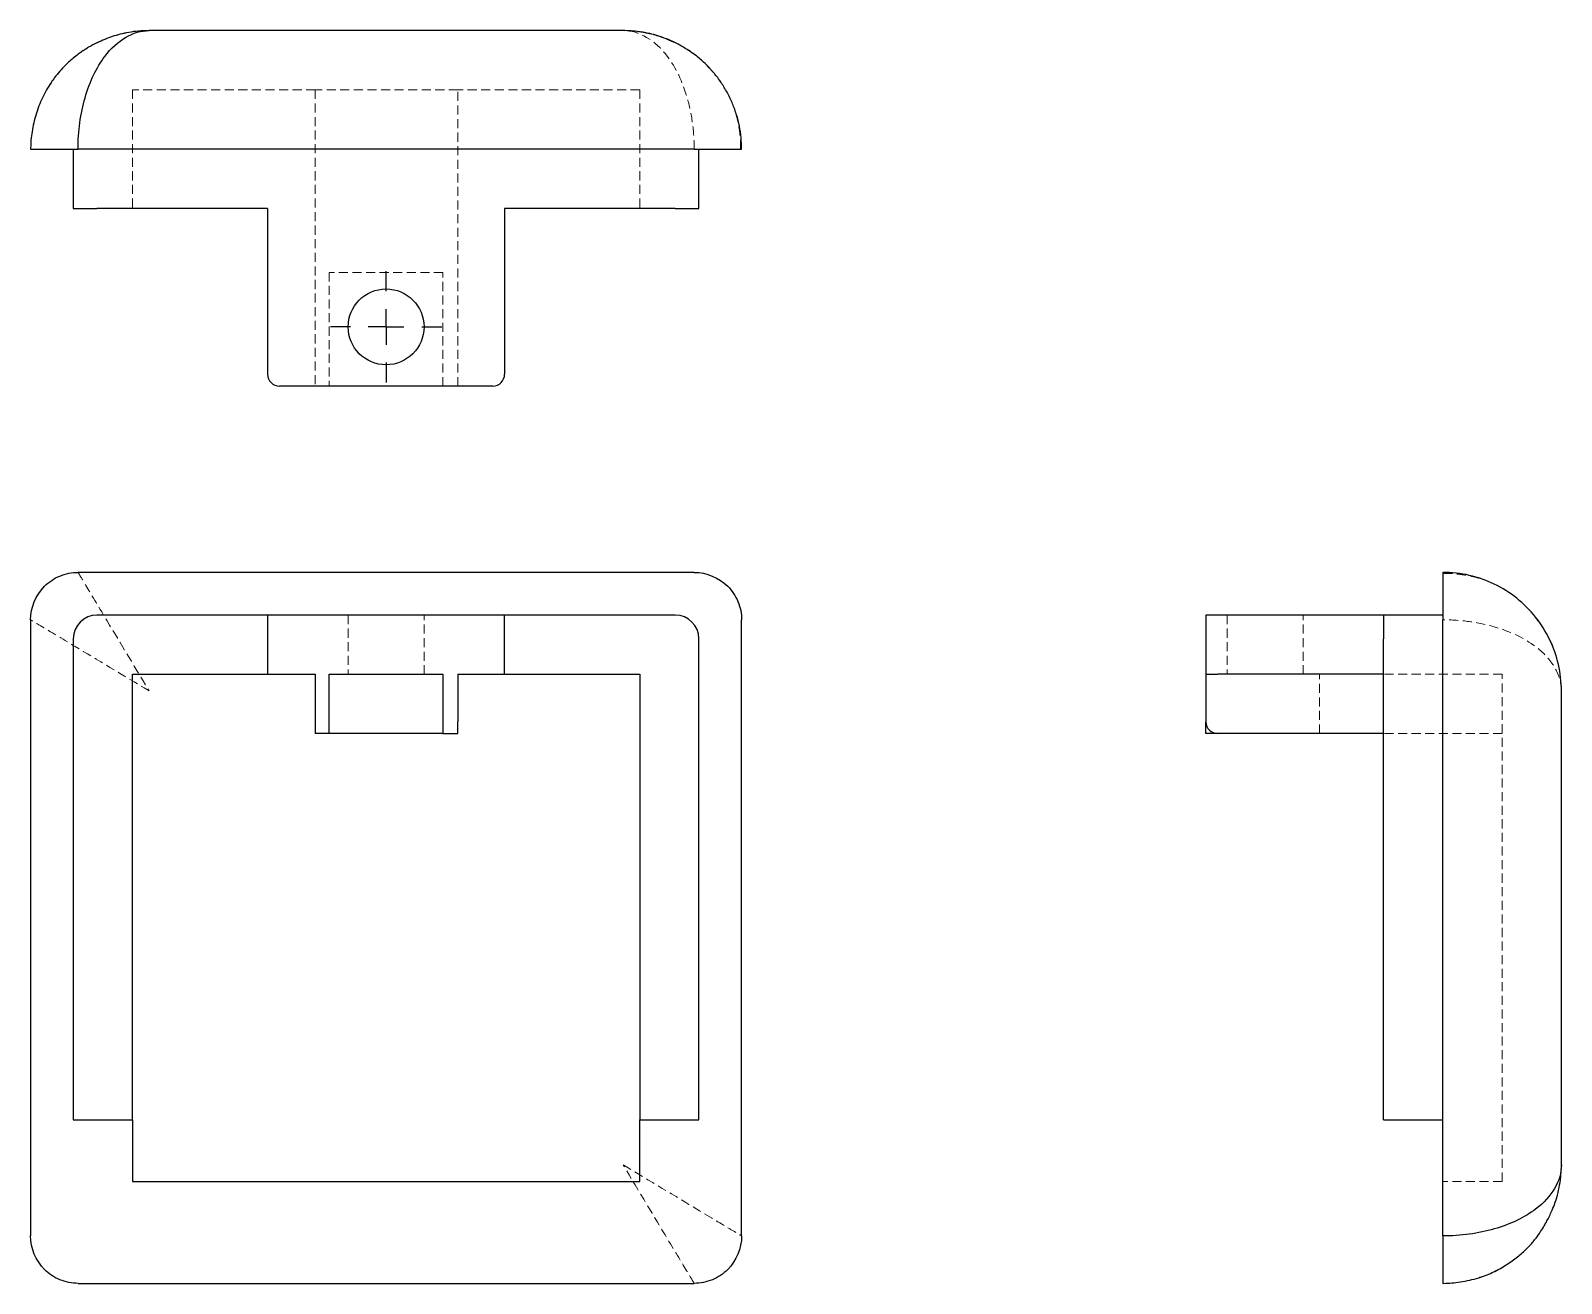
# Model space of a CAD drawing. Header units: millimetres. Extents: x 33 to 248, y 7 to 183.
import ezdxf

# ---------------------------------------------------------------- set-up
doc = ezdxf.new("R2010")
doc.units = ezdxf.units.MM
doc.linetypes.add('HIDDEN', pattern=[1.905, 1.27, -0.635])
doc.layers.add('10', color=7, linetype='Continuous')

# ---------------------------------------------------------------- blocks, each defined once
blk = doc.blocks.new('SW_CENTERMARKSYMBOL_0')
at = {"layer": '10', "color": 0}
for p, q in [((0, 5), (0, 7.82)), ((0, 0), (0, 2.5)), ((-5, 0), (-7.82, 0)), ((0, 0), (-2.5, 0)), ((0, 0), (0, -2.5)), ((0, 0), (2.5, 0)), ((5, 0), (7.82, 0)), ((0, -5), (0, -7.82))]:
    blk.add_line(p, q, dxfattribs=at)

msp = doc.modelspace()

# ---------------------------------------------------------------- linework, layer by layer
at = {"color": 7, "linetype": 'Continuous', "lineweight": 25}
for p, q in [((116.25, 182.87), (49.75, 182.87)), ((126, 179.7), (125.83, 179.82)), ((129.94, 175.65), (129.84, 175.81)), ((33.16, 166.89), (33.13, 166.25)), ((39.12, 166.25), (39.12, 157.93)), ((126.22, 166.25), (39.78, 166.25)), ((126.88, 157.93), (126.88, 166.25)), ((39.12, 157.93), (42.44, 157.93)), ((66.38, 157.93), (42.44, 157.93)), ((66.38, 157.93), (66.38, 134.66)), ((123.56, 157.93), (99.62, 157.93)), ((99.62, 157.93), (99.62, 134.66)), ((123.56, 157.93), (126.88, 157.93)), ((97.96, 133), (68.04, 133)), ((126.22, 106.87), (39.78, 106.87)), ((236.59, 105.99), (236.34, 106.06)), ((33.13, 100.22), (33.13, 13.78)), ((66.38, 100.88), (42.44, 100.88)), ((66.38, 100.88), (66.38, 92.57)), ((68.04, 100.88), (66.38, 100.88)), ((97.96, 100.88), (68.04, 100.88)), ((99.62, 100.88), (97.96, 100.88)), ((99.62, 92.57), (99.62, 100.88)), ((123.56, 100.88), (99.62, 100.88)), ((132.87, 13.78), (132.87, 100.22)), ((198, 100.88), (198, 92.57)), ((199.66, 100.88), (198, 100.88)), ((222.93, 100.88), (199.66, 100.88)), ((231.25, 100.88), (222.93, 100.88)), ((222.93, 100.88), (222.93, 97.56)), ((231.25, 13.78), (231.25, 100.22)), ((244.62, 100.09), (244.29, 100.55)), ((39.12, 97.56), (39.12, 30.07)), ((126.88, 30.07), (126.88, 97.56)), ((222.93, 30.07), (222.93, 97.56)), ((47.43, 30.07), (47.43, 92.57)), ((47.43, 92.57), (66.38, 92.57)), ((66.38, 92.57), (68.04, 92.57)), ((68.04, 92.57), (73.06, 92.57)), ((73.06, 92.57), (73.06, 84.26)), ((75.02, 92.57), (90.98, 92.57)), ((75.02, 84.26), (75.02, 92.57)), ((90.98, 92.57), (90.98, 85.92)), ((93.08, 92.57), (97.96, 92.57)), ((93.08, 92.57), (93.08, 85.92)), ((97.96, 92.57), (99.62, 92.57)), ((99.62, 92.57), (118.57, 92.57)), ((118.57, 92.57), (118.57, 30.07)), ((198, 92.57), (199.66, 92.57)), ((198, 92.57), (198, 85.92)), ((222.93, 92.57), (199.66, 92.57)), ((247.87, 23.75), (247.87, 90.25)), ((90.98, 85.92), (90.98, 84.26)), ((93.08, 84.26), (93.08, 85.92)), ((198, 84.26), (198, 85.92)), ((75.02, 84.26), (73.06, 84.26)), ((90.98, 84.26), (75.02, 84.26)), ((90.98, 84.26), (93.08, 84.26)), ((199.66, 84.26), (198, 84.26)), ((222.93, 84.26), (199.66, 84.26)), ((39.12, 30.07), (47.43, 30.07)), ((47.43, 30.07), (47.43, 21.43)), ((118.57, 30.07), (126.88, 30.07)), ((118.57, 21.43), (118.57, 30.07)), ((222.93, 30.07), (231.25, 30.07)), ((47.43, 21.43), (118.57, 21.43)), ((39.78, 7.13), (126.22, 7.13)), ((231.25, 7.13), (231.78, 7.16))]:
    msp.add_line(p, q, dxfattribs=at)
at = {"color": 7, "linetype": 'HIDDEN', "lineweight": 18}
for p, q in [((125.83, 179.82), (125.01, 180.34)), ((47.43, 174.56), (47.43, 157.93)), ((73.06, 174.56), (47.43, 174.56)), ((73.06, 174.56), (73.06, 133)), ((93.08, 174.56), (73.06, 174.56)), ((118.57, 174.56), (93.08, 174.56)), ((93.08, 133), (93.08, 174.56)), ((118.57, 174.56), (118.57, 157.93)), ((33.19, 167.41), (33.16, 166.89)), ((90.98, 148.96), (75.02, 148.96)), ((75.02, 148.96), (75.02, 133)), ((90.98, 133), (90.98, 148.96)), ((77.68, 100.88), (77.68, 92.57)), ((88.32, 92.57), (88.32, 100.88)), ((200.99, 100.88), (200.99, 92.57)), ((211.63, 92.57), (211.63, 100.88)), ((245.09, 99.42), (244.62, 100.09)), ((213.96, 84.26), (213.96, 92.57)), ((239.56, 92.57), (222.93, 92.57)), ((239.56, 21.43), (239.56, 92.57)), ((239.56, 84.26), (222.93, 84.26)), ((239.56, 21.43), (231.25, 21.43)), ((244.34, 13.54), (244.6, 13.88)), ((240.79, 10.17), (241.73, 10.85)), ((238.37, 8.76), (238.62, 8.87)), ((231.78, 7.16), (232.15, 7.17)), ((236.27, 7.92), (236.42, 7.98))]:
    msp.add_line(p, q, dxfattribs=at)
at = {"color": 7, "linetype": 'Continuous', "lineweight": 25}
msp.add_circle((83, 141.31), 5.32, dxfattribs=at)
for centre, radius, start, end in [((68.04, 134.66), 1.66, 180, 270), ((97.96, 134.66), 1.66, 270, 0), ((42.44, 97.56), 3.32, 90, 180), ((123.56, 97.56), 3.32, 0, 90), ((199.66, 85.92), 1.66, 180, 270)]:
    msp.add_arc(centre, radius, start, end, dxfattribs=at)
for points, knots in [([(39.78, 166.25), (39.78, 167.49), (39.95, 169.98), (40.94, 174.7), (43.8, 180.69), (47.52, 182.87), (49.75, 182.87)], [-1.570796, -1.570796, -1.570796, -1.570796, -1.346397, -1.121997, -0.673198, 0, 0, 0, 0]), ([(49.75, 182.87), (49.25, 182.86), (48.29, 182.83), (46.93, 182.64), (45.72, 182.38), (44.62, 182.05), (43.54, 181.65), (42.43, 181.16), (41.23, 180.54), (40.42, 179.99), (40, 179.7)], [0, 0, 0, 0, 0.151906, 0.290665, 0.417418, 0.533097, 0.639927, 0.751273, 0.870854, 1, 1, 1, 1]), ([(120.04, 182.43), (120, 182.44), (119.92, 182.46), (119.7, 182.5), (119.39, 182.56), (118.98, 182.64), (118.32, 182.74), (117.37, 182.85), (116.62, 182.86), (116.25, 182.87)], [0, 0, 0, 0, 0.02884, 0.060934, 0.141544, 0.251306, 0.393394, 0.699904, 1, 1, 1, 1]), ([(125.21, 180.22), (124.87, 180.44), (124.03, 180.97), (122.76, 181.56), (121.44, 182.05), (120.56, 182.32), (120.09, 182.41), (120.01, 182.43)], [0, 0, 0, 0, 0.207786, 0.514684, 0.739617, 0.954709, 1, 1, 1, 1]), ([(40, 179.71), (39.76, 179.53), (39.29, 179.18), (38.62, 178.6), (37.93, 177.94), (37.22, 177.18), (36.55, 176.37), (36.17, 175.82), (36.01, 175.59)], [0, 0, 0, 0, 0.159844, 0.314788, 0.463935, 0.66156, 0.855332, 1, 1, 1, 1]), ([(128.87, 177.06), (128.79, 177.15), (128.61, 177.36), (128.15, 177.84), (127.58, 178.4), (126.86, 179.04), (126.1, 179.65), (125.53, 180.03), (125.22, 180.24)], [0, 0, 0, 0, 0.070593, 0.152099, 0.360434, 0.539137, 0.751932, 1, 1, 1, 1]), ([(132.87, 166.25), (132.85, 166.79), (132.82, 167.87), (132.58, 169.48), (132.18, 171.08), (131.63, 172.6), (130.94, 174.07), (130.11, 175.45), (129.39, 176.48), (128.91, 176.99), (128.8, 177.11)], [0, 0, 0, 0, 0.132769, 0.266863, 0.402723, 0.540773, 0.674571, 0.81322, 0.957006, 1, 1, 1, 1]), ([(36.16, 175.81), (35.94, 175.48), (35.5, 174.83), (34.92, 173.75), (34.41, 172.62), (33.98, 171.44), (33.63, 170.24), (33.37, 169.02), (33.19, 167.82), (33.15, 167.04), (33.14, 166.65)], [0, 0, 0, 0, 0.133494, 0.264469, 0.39311, 0.519453, 0.643424, 0.764948, 0.883875, 1, 1, 1, 1]), ([(33.13, 166.25), (33.13, 166.25), (33.86, 166.25), (35.69, 166.25), (36.43, 166.25), (38.04, 166.25), (38.91, 166.25), (39.78, 166.25)], [0, 0, 0, 0, 0.5, 0.5, 0.75, 0.75, 1, 1, 1, 1]), ([(126.22, 166.25), (127.96, 166.25), (129.69, 166.25), (131.54, 166.25), (132.03, 166.25), (132.69, 166.25), (132.87, 166.25), (132.87, 166.25)], [0, 0, 0, 0, 0.5, 0.5, 0.75, 0.75, 1, 1, 1, 1]), ([(33.13, 100.22), (33.13, 101.96), (33.86, 103.69), (35.69, 105.54), (36.43, 106.03), (38.04, 106.69), (38.91, 106.87), (39.78, 106.87)], [0, 0, 0, 0, 0.5, 0.5, 0.75, 0.75, 1, 1, 1, 1]), ([(126.22, 106.87), (127.96, 106.87), (129.69, 106.14), (131.54, 104.31), (132.03, 103.57), (132.69, 101.96), (132.87, 101.09), (132.87, 100.22)], [0, 0, 0, 0, 0.5, 0.5, 0.75, 0.75, 1, 1, 1, 1]), ([(247.87, 90.25), (247.87, 92.73), (246.73, 97.7), (241.96, 103.69), (236.22, 106.45), (232.49, 106.87), (231.25, 106.87)], [-1.570796, -1.570796, -1.570796, -1.570796, -1.121997, -0.673198, -0.224399, 0, 0, 0, 0]), ([(231.25, 106.87), (231.25, 106.87), (231.25, 106.14), (231.25, 104.31), (231.25, 103.57), (231.25, 101.96), (231.25, 101.09), (231.25, 100.22)], [0, 0, 0, 0, 0.5, 0.5, 0.75, 0.75, 1, 1, 1, 1]), ([(247.87, 23.75), (247.87, 21.52), (245.69, 17.8), (239.7, 14.94), (234.98, 13.95), (232.49, 13.78), (231.25, 13.78)], [-1.570796, -1.570796, -1.570796, -1.570796, -0.897598, -0.448799, -0.224399, 0, 0, 0, 0]), ([(244.29, 13.45), (244.52, 13.76), (244.94, 14.34), (245.42, 15.13), (245.79, 15.78), (246.12, 16.41), (246.51, 17.23), (246.94, 18.27), (247.33, 19.52), (247.64, 20.93), (247.84, 22.37), (247.86, 23.3), (247.87, 23.75)], [0, 0, 0, 0, 0.088814, 0.166026, 0.21707, 0.280463, 0.357533, 0.468519, 0.599109, 0.734414, 0.868524, 1, 1, 1, 1]), ([(39.78, 7.13), (38.91, 7.13), (38.04, 7.31), (36.43, 7.97), (35.69, 8.46), (33.86, 10.31), (33.13, 12.04), (33.13, 13.78)], [0, 0, 0, 0, 0.25, 0.25, 0.5, 0.5, 1, 1, 1, 1]), ([(132.87, 13.78), (132.87, 12.04), (132.14, 10.31), (130.31, 8.46), (129.57, 7.97), (127.96, 7.31), (127.09, 7.13), (126.22, 7.13)], [0, 0, 0, 0, 0.5, 0.5, 0.75, 0.75, 1, 1, 1, 1]), ([(231.25, 13.78), (231.25, 12.04), (231.25, 10.31), (231.25, 8.46), (231.25, 7.97), (231.25, 7.31), (231.25, 7.13), (231.25, 7.13)], [0, 0, 0, 0, 0.5, 0.5, 0.75, 0.75, 1, 1, 1, 1]), ([(241.73, 10.85), (242.16, 11.23), (242.98, 11.94), (243.83, 12.86), (244.23, 13.4), (244.34, 13.54)], [0, 0, 0, 0, 0.450929, 0.855828, 1, 1, 1, 1]), ([(238.27, 8.69), (238.59, 8.85), (239.23, 9.17), (240.15, 9.74), (241, 10.29), (241.47, 10.65), (241.71, 10.84)], [0, 0, 0, 0, 0.244004, 0.482512, 0.731368, 1, 1, 1, 1]), ([(236.42, 7.98), (236.77, 8.09), (237.44, 8.3), (238.07, 8.61), (238.37, 8.76)], [0, 0, 0, 0, 0.509774, 1, 1, 1, 1]), ([(231.65, 7.14), (232.02, 7.16), (232.77, 7.2), (234.06, 7.39), (235.39, 7.65), (236.18, 7.89), (236.59, 8.01)], [0, 0, 0, 0, 0.226772, 0.462587, 0.718588, 1, 1, 1, 1])]:
    msp.add_open_spline(points, degree=3, knots=knots, dxfattribs=at)
at = {"color": 7, "linetype": 'HIDDEN', "lineweight": 18}
for points, knots in [([(120.01, 182.43), (119.73, 182.49), (119.02, 182.65), (117.77, 182.83), (116.78, 182.85), (116.25, 182.87)], [0, 0, 0, 0, 0.219667, 0.575204, 1, 1, 1, 1]), ([(126.22, 166.25), (126.22, 167.49), (126.05, 169.98), (125.06, 174.7), (122.2, 180.69), (118.48, 182.87), (116.25, 182.87)], [-1.570796, -1.570796, -1.570796, -1.570796, -1.346397, -1.121997, -0.673198, 0, 0, 0, 0]), ([(123.49, 181.18), (123.14, 181.34), (122.44, 181.66), (121.38, 182.05), (120.28, 182.37), (119.16, 182.63), (118.39, 182.72), (118.03, 182.76)], [0, 0, 0, 0, 0.1875992, 0.3763959, 0.5808302, 0.8048351, 1, 1, 1, 1]), ([(46.47, 182.52), (46.31, 182.5), (45.66, 182.39), (44.63, 182.07), (43.46, 181.65), (42.48, 181.2), (41.6, 180.75), (40.78, 180.25), (40.25, 179.9), (40, 179.71), (40, 179.71)], [0, 0, 0, 0, 0.070601, 0.28408, 0.458059, 0.600253, 0.737838, 0.870836, 0.999273, 1, 1, 1, 1]), ([(128.8, 177.11), (128.54, 177.41), (127.94, 178.1), (126.87, 179.05), (125.93, 179.79), (125.35, 180.14), (125.21, 180.22)], [0, 0, 0, 0, 0.246673, 0.56221, 0.898994, 1, 1, 1, 1]), ([(36.01, 175.59), (35.96, 175.52), (35.84, 175.36), (35.75, 175.18), (35.69, 175.09)], [0, 0, 0, 0, 0.452052, 1, 1, 1, 1]), ([(132.74, 166.25), (132.73, 166.59), (132.72, 167.38), (132.61, 168.7), (132.36, 170.12), (131.98, 171.55), (131.48, 172.93), (131.03, 173.81), (130.8, 174.26)], [0, 0, 0, 0, 0.1185766, 0.2729732, 0.4621999, 0.6263228, 0.8091192, 1, 1, 1, 1]), ([(39.78, 106.87), (39.78, 106.87), (39.95, 106.59), (40.94, 104.94), (43.8, 100.17), (47.52, 93.98), (49.75, 90.25)], [-1.570796, -1.570796, -1.570796, -1.570796, -1.346397, -1.121997, -0.673198, 0, 0, 0, 0]), ([(236.34, 106.06), (236.2, 106.1), (235.78, 106.22), (234.87, 106.41), (233.76, 106.59), (232.56, 106.71), (231.7, 106.73), (231.25, 106.74)], [0, 0, 0, 0, 0.111235, 0.342796, 0.532371, 0.751353, 1, 1, 1, 1]), ([(49.75, 90.25), (46.02, 92.48), (39.83, 96.2), (35.06, 99.06), (33.41, 100.05), (33.13, 100.22), (33.13, 100.22)], [-1.570796, -1.570796, -1.570796, -1.570796, -0.897598, -0.448799, -0.224399, 0, 0, 0, 0]), ([(247.87, 90.25), (247.87, 92.48), (245.69, 96.2), (239.7, 99.06), (234.98, 100.05), (232.49, 100.22), (231.25, 100.22)], [-1.570796, -1.570796, -1.570796, -1.570796, -0.897598, -0.448799, -0.224399, 0, 0, 0, 0]), ([(247.65, 92.87), (247.58, 93.27), (247.44, 94.07), (247.11, 95.21), (246.75, 96.25), (246.45, 96.91), (246.31, 97.22)], [0, 0, 0, 0, 0.262338, 0.534131, 0.77986, 1, 1, 1, 1]), ([(116.25, 23.75), (119.98, 21.52), (126.17, 17.8), (130.94, 14.94), (132.59, 13.95), (132.87, 13.78), (132.87, 13.78)], [-1.570796, -1.570796, -1.570796, -1.570796, -0.897598, -0.448799, -0.224399, 0, 0, 0, 0]), ([(126.22, 7.13), (126.22, 7.13), (126.05, 7.41), (125.06, 9.06), (122.2, 13.83), (118.48, 20.02), (116.25, 23.75)], [-1.570796, -1.570796, -1.570796, -1.570796, -1.346397, -1.121997, -0.673198, 0, 0, 0, 0])]:
    msp.add_open_spline(points, degree=3, knots=knots, dxfattribs=at)

# ---------------------------------------------------------------- block references
at = {"layer": '10'}
msp.add_blockref('SW_CENTERMARKSYMBOL_0', (83, 141.31), dxfattribs=at)

doc.saveas('drawing.dxf')
